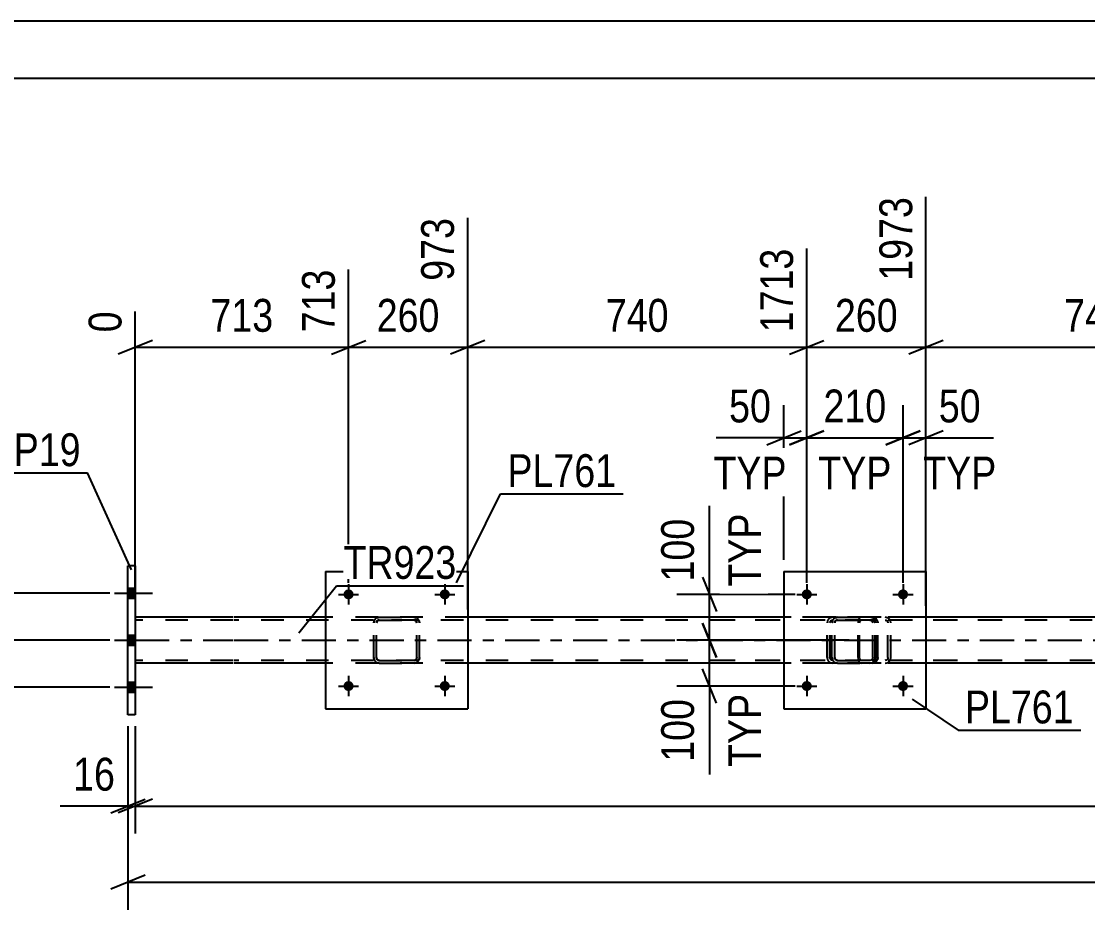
# Model space of a CAD drawing. Header units: millimetres. Extents: x 0 to 841, y 0 to 594.
# Drawn here: x 107 to 200.1, y 516.5 to 594 of the extents above; entities that cross this region are included whole.
import ezdxf

# ---------------------------------------------------------------- set-up
doc = ezdxf.new("R2010")
doc.units = ezdxf.units.MM
doc.linetypes.add('DXK_LINE_DOT2', pattern=[3.9198, 1.9599, -1.9599])
doc.linetypes.add('DXK_LINE_DOT3', pattern=[5.9187, 2.979, -0.9799, 0.9799, -0.9799])
doc.styles.add('Arial Narrow', font='ARIALN.TTF', dxfattribs={"height": 0.2})

# ---------------------------------------------------------------- blocks, each defined once
blk = doc.blocks.new('Unknown-318895709-1135')
at = {"color": 5, "linetype": 'Continuous'}
for p, q in [((841, 594), (0, 594)), ((836, 589), (5, 589))]:
    blk.add_line(p, q, dxfattribs=at)
blk = doc.blocks.new('Bolt-318895709-2882 - 2831')
at = {"linetype": 'Continuous'}
for points in [[(116.958, 543.65), (116.958, 544.53), (116.318, 544.53), (116.318, 543.65)], [(116.958, 543.65), (116.958, 544.53), (116.318, 544.53), (116.318, 543.65)], [(116.958, 543.65), (116.958, 544.53), (116.318, 544.53), (116.318, 543.65)], [(116.958, 539.55), (116.958, 540.43), (116.318, 540.43), (116.318, 539.55)], [(116.958, 539.55), (116.958, 540.43), (116.318, 540.43), (116.318, 539.55)], [(116.958, 535.45), (116.958, 536.33), (116.318, 536.33), (116.318, 535.45)], [(116.958, 535.45), (116.958, 536.33), (116.318, 536.33), (116.318, 535.45)], [(116.958, 535.45), (116.958, 536.33), (116.318, 536.33), (116.318, 535.45)]]:
    blk.add_hatch(color=1, dxfattribs=at).paths.add_polyline_path(points)
at = {"color": 1, "linetype": 'Continuous'}
for p, q in [((116.318, 544.53), (116.958, 544.53)), ((116.318, 544.53), (116.958, 544.53)), ((116.318, 544.53), (116.958, 544.53)), ((115.158, 544.09), (118.478, 544.09)), ((115.158, 544.09), (118.478, 544.09)), ((115.158, 544.09), (118.478, 544.09)), ((116.318, 543.65), (116.958, 543.65)), ((116.318, 543.65), (116.958, 543.65)), ((116.318, 543.65), (116.958, 543.65)), ((115.158, 539.99), (118.478, 539.99)), ((115.158, 539.99), (118.478, 539.99)), ((116.318, 540.43), (116.958, 540.43)), ((116.318, 540.43), (116.958, 540.43)), ((116.318, 539.55), (116.958, 539.55)), ((116.318, 539.55), (116.958, 539.55)), ((116.318, 536.33), (116.958, 536.33)), ((116.318, 536.33), (116.958, 536.33)), ((116.318, 536.33), (116.958, 536.33)), ((115.158, 535.89), (118.478, 535.89)), ((115.158, 535.89), (118.478, 535.89)), ((115.158, 535.89), (118.478, 535.89)), ((116.318, 535.45), (116.958, 535.45)), ((116.318, 535.45), (116.958, 535.45)), ((116.318, 535.45), (116.958, 535.45))]:
    blk.add_line(p, q, dxfattribs=at)
blk = doc.blocks.new('Bolt-318895709-2906 - 2831')
at = {"linetype": 'Continuous'}
for points in [[(176.012, 535.99, -1), (175.132, 535.99, -1)], [(184.412, 535.99, -1), (183.532, 535.99, -1)]]:
    blk.add_hatch(color=1, dxfattribs=at).paths.add_polyline_path(points)
at = {"color": 1, "linetype": 'Continuous'}
for p, q in [((175.572, 536.87), (175.572, 535.11)), ((183.972, 536.87), (183.972, 535.11)), ((174.692, 535.99), (176.452, 535.99)), ((183.092, 535.99), (184.852, 535.99))]:
    blk.add_line(p, q, dxfattribs=at)
blk = doc.blocks.new('Part-318895709-2881 - 2831')
at = {"color": 2, "linetype": 'Continuous'}
for p, q in [((125.478, 541.99), (116.958, 541.99)), ((133.578, 541.99), (125.578, 541.99)), ((173.572, 541.99), (145.978, 541.99)), ((213.571, 541.99), (185.972, 541.99)), ((125.478, 537.99), (116.958, 537.99)), ((133.578, 537.99), (125.578, 537.99)), ((173.572, 537.99), (145.978, 537.99)), ((213.571, 537.99), (185.972, 537.99))]:
    blk.add_line(p, q, dxfattribs=at)
at = {"color": 7, "linetype": 'DXK_LINE_DOT2'}
for p, q in [((116.958, 541.99), (116.958, 537.99)), ((125.478, 541.75), (116.958, 541.75)), ((713.971, 541.75), (125.578, 541.75)), ((145.978, 541.99), (133.578, 541.99)), ((185.972, 541.99), (173.572, 541.99)), ((125.478, 538.23), (116.958, 538.23)), ((713.971, 538.23), (125.578, 538.23)), ((145.978, 537.99), (133.578, 537.99)), ((185.972, 537.99), (173.572, 537.99))]:
    blk.add_line(p, q, dxfattribs=at)
at = {"color": 7, "linetype": 'DXK_LINE_DOT3'}
for p, q in [((116.958, 539.99), (125.478, 539.99)), ((125.578, 539.99), (713.971, 539.99))]:
    blk.add_line(p, q, dxfattribs=at)
blk = doc.blocks.new('Bolt-318895709-2903 - 2831')
at = {"linetype": 'Continuous'}
for points in [[(136.018, 543.99, -1), (135.138, 543.99, -1)], [(144.418, 543.99, -1), (143.538, 543.99, -1)]]:
    blk.add_hatch(color=1, dxfattribs=at).paths.add_polyline_path(points)
at = {"color": 1, "linetype": 'Continuous'}
for p, q in [((135.578, 544.87), (135.578, 543.11)), ((143.978, 544.87), (143.978, 543.11)), ((134.698, 543.99), (136.458, 543.99)), ((143.098, 543.99), (144.858, 543.99))]:
    blk.add_line(p, q, dxfattribs=at)
blk = doc.blocks.new('Bolt-318895709-2904 - 2831')
at = {"linetype": 'Continuous'}
for points in [[(136.018, 535.99, -1), (135.138, 535.99, -1)], [(144.418, 535.99, -1), (143.538, 535.99, -1)]]:
    blk.add_hatch(color=1, dxfattribs=at).paths.add_polyline_path(points)
at = {"color": 1, "linetype": 'Continuous'}
for p, q in [((135.578, 536.87), (135.578, 535.11)), ((143.978, 536.87), (143.978, 535.11)), ((134.698, 535.99), (136.458, 535.99)), ((143.098, 535.99), (144.858, 535.99))]:
    blk.add_line(p, q, dxfattribs=at)
blk = doc.blocks.new('Bolt-318895709-2905 - 2831')
at = {"linetype": 'Continuous'}
for points in [[(176.012, 543.99, -1), (175.132, 543.99, -1)], [(184.412, 543.99, -1), (183.532, 543.99, -1)]]:
    blk.add_hatch(color=1, dxfattribs=at).paths.add_polyline_path(points)
at = {"color": 1, "linetype": 'Continuous'}
for p, q in [((175.572, 544.87), (175.572, 543.11)), ((183.972, 544.87), (183.972, 543.11)), ((174.692, 543.99), (176.452, 543.99)), ((183.092, 543.99), (184.852, 543.99))]:
    blk.add_line(p, q, dxfattribs=at)
blk = doc.blocks.new('Part-318895709-2929 - 2831')
at = {"color": 7, "linetype": 'DXK_LINE_DOT2'}
for p, q in [((137.778, 541.51), (137.814, 541.694)), ((137.814, 541.693), (137.778, 541.509)), ((138.088, 541.68), (138.036, 541.602)), ((138.036, 541.601), (138.088, 541.679)), ((138.074, 541.953), (138.258, 541.99)), ((138.258, 541.989), (138.074, 541.952)), ((138.166, 541.732), (138.088, 541.68)), ((138.088, 541.679), (138.166, 541.731)), ((138.258, 541.75), (138.166, 541.732)), ((138.166, 541.731), (138.258, 541.749)), ((138.258, 541.989), (138.258, 541.99)), ((138.258, 541.99), (141.298, 541.99)), ((138.258, 541.989), (141.298, 541.989)), ((138.258, 541.749), (138.258, 541.75)), ((141.298, 541.75), (138.258, 541.75)), ((138.258, 541.749), (141.298, 541.749)), ((141.298, 541.989), (141.298, 541.99)), ((141.298, 541.99), (141.481, 541.953)), ((141.481, 541.952), (141.298, 541.989)), ((141.298, 541.749), (141.298, 541.75)), ((141.39, 541.732), (141.298, 541.75)), ((141.298, 541.749), (141.39, 541.731)), ((141.467, 541.68), (141.39, 541.732)), ((141.39, 541.731), (141.467, 541.679)), ((141.519, 541.602), (141.467, 541.68)), ((141.467, 541.679), (141.519, 541.601)), ((141.741, 541.694), (141.778, 541.51)), ((141.778, 541.509), (141.741, 541.693)), ((137.778, 538.469), (137.778, 541.51)), ((138.036, 541.602), (138.018, 541.51)), ((138.018, 541.509), (138.036, 541.601)), ((138.018, 538.469), (138.018, 541.51)), ((141.538, 541.51), (141.519, 541.602)), ((141.519, 541.601), (141.538, 541.509)), ((141.538, 538.469), (141.538, 541.51)), ((141.778, 538.469), (141.778, 541.51)), ((137.814, 538.286), (137.778, 538.47)), ((137.778, 538.469), (137.814, 538.285)), ((138.018, 538.47), (138.036, 538.378)), ((138.036, 538.377), (138.018, 538.469)), ((138.036, 538.378), (138.088, 538.3)), ((138.088, 538.299), (138.036, 538.377)), ((138.258, 537.99), (138.074, 538.026)), ((138.074, 538.025), (138.258, 537.989)), ((138.088, 538.3), (138.166, 538.248)), ((138.166, 538.247), (138.088, 538.299)), ((138.166, 538.248), (138.258, 538.23)), ((138.258, 538.229), (138.166, 538.247)), ((138.258, 538.229), (138.258, 538.23)), ((138.258, 538.23), (141.298, 538.23)), ((138.258, 538.229), (141.298, 538.229)), ((138.258, 537.989), (138.258, 537.99)), ((138.258, 537.99), (141.298, 537.99)), ((138.258, 537.989), (141.298, 537.989)), ((141.298, 538.23), (141.39, 538.248)), ((141.39, 538.247), (141.298, 538.229)), ((141.298, 538.229), (141.298, 538.23)), ((141.481, 538.026), (141.298, 537.99)), ((141.298, 537.989), (141.481, 538.025)), ((141.298, 537.989), (141.298, 537.99)), ((141.39, 538.248), (141.467, 538.3)), ((141.467, 538.299), (141.39, 538.247)), ((141.467, 538.3), (141.519, 538.378)), ((141.519, 538.377), (141.467, 538.299)), ((141.519, 538.378), (141.538, 538.47)), ((141.538, 538.469), (141.519, 538.377)), ((141.778, 538.47), (141.741, 538.286)), ((141.741, 538.285), (141.778, 538.469))]:
    blk.add_line(p, q, dxfattribs=at)
for centre, start, end in [((138.258, 541.51), 112.5, 157.5), ((138.258, 541.509), 112.5, 157.5), ((141.298, 541.51), 22.5, 67.5), ((141.298, 541.509), 22.5, 67.5), ((138.258, 538.47), 202.5, 247.5), ((138.258, 538.469), 202.5, 247.5), ((141.298, 538.47), 292.5, 337.5), ((141.298, 538.469), 292.5, 337.5)]:
    blk.add_arc(centre, 0.48, start, end, dxfattribs=at)
blk = doc.blocks.new('Part-318895709-2934 - 2831')
at = {"color": 2, "linetype": 'Continuous'}
for p, q in [((133.578, 545.989), (133.578, 533.989)), ((133.578, 545.989), (145.978, 545.989)), ((145.978, 545.989), (145.978, 533.989)), ((133.578, 533.989), (145.978, 533.989))]:
    blk.add_line(p, q, dxfattribs=at)
blk = doc.blocks.new('Part-318895709-2939 - 2831')
at = {"color": 2, "linetype": 'Continuous'}
for p, q in [((173.572, 545.989), (173.572, 533.989)), ((173.572, 545.989), (185.972, 545.989)), ((185.972, 545.989), (185.972, 533.989)), ((173.572, 533.989), (185.972, 533.989))]:
    blk.add_line(p, q, dxfattribs=at)
blk = doc.blocks.new('Part-318895709-2940 - 2831')
at = {"color": 7, "linetype": 'DXK_LINE_DOT2'}
for p, q in [((177.772, 541.51), (177.809, 541.693)), ((177.809, 541.693), (177.772, 541.509)), ((178.083, 541.68), (178.031, 541.602)), ((178.031, 541.601), (178.083, 541.679)), ((178.069, 541.953), (178.252, 541.99)), ((178.252, 541.989), (178.069, 541.952)), ((178.16, 541.732), (178.083, 541.68)), ((178.083, 541.679), (178.16, 541.731)), ((178.252, 541.75), (178.16, 541.732)), ((178.16, 541.731), (178.252, 541.749)), ((178.252, 541.989), (178.252, 541.99)), ((178.252, 541.99), (181.292, 541.99)), ((178.252, 541.989), (181.292, 541.989)), ((178.252, 541.749), (178.252, 541.75)), ((181.292, 541.75), (178.252, 541.75)), ((178.252, 541.749), (181.292, 541.749)), ((181.292, 541.989), (181.292, 541.99)), ((181.292, 541.99), (181.476, 541.953)), ((181.476, 541.952), (181.292, 541.989)), ((181.292, 541.749), (181.292, 541.75)), ((181.384, 541.732), (181.292, 541.75)), ((181.292, 541.749), (181.384, 541.731)), ((181.462, 541.68), (181.384, 541.732)), ((181.384, 541.731), (181.462, 541.679)), ((181.514, 541.602), (181.462, 541.68)), ((181.462, 541.679), (181.514, 541.601)), ((181.736, 541.693), (181.772, 541.51)), ((181.772, 541.509), (181.736, 541.693)), ((177.772, 538.469), (177.772, 541.51)), ((178.031, 541.602), (178.012, 541.51)), ((178.012, 541.509), (178.031, 541.601)), ((178.012, 538.469), (178.012, 541.51)), ((181.532, 541.51), (181.514, 541.602)), ((181.514, 541.601), (181.532, 541.509)), ((181.532, 538.469), (181.532, 541.51)), ((181.772, 538.469), (181.772, 541.51)), ((177.809, 538.286), (177.772, 538.47)), ((177.772, 538.469), (177.809, 538.285)), ((178.012, 538.47), (178.031, 538.378)), ((178.031, 538.377), (178.012, 538.469)), ((178.031, 538.378), (178.083, 538.3)), ((178.083, 538.299), (178.031, 538.377)), ((178.252, 537.99), (178.069, 538.026)), ((178.069, 538.025), (178.252, 537.989)), ((178.083, 538.3), (178.16, 538.248)), ((178.16, 538.247), (178.083, 538.299)), ((178.16, 538.248), (178.252, 538.23)), ((178.252, 538.229), (178.16, 538.247)), ((178.252, 538.229), (178.252, 538.23)), ((178.252, 538.23), (181.292, 538.23)), ((178.252, 538.229), (181.292, 538.229)), ((178.252, 537.989), (178.252, 537.99)), ((178.252, 537.99), (181.292, 537.99)), ((178.252, 537.989), (181.292, 537.989)), ((181.292, 538.23), (181.384, 538.248)), ((181.384, 538.247), (181.292, 538.229)), ((181.292, 538.229), (181.292, 538.23)), ((181.476, 538.026), (181.292, 537.99)), ((181.292, 537.989), (181.476, 538.025)), ((181.292, 537.989), (181.292, 537.99)), ((181.384, 538.248), (181.462, 538.3)), ((181.462, 538.299), (181.384, 538.247)), ((181.462, 538.3), (181.514, 538.378)), ((181.514, 538.377), (181.462, 538.299)), ((181.514, 538.378), (181.532, 538.47)), ((181.532, 538.469), (181.514, 538.377)), ((181.772, 538.47), (181.736, 538.286)), ((181.736, 538.285), (181.772, 538.469))]:
    blk.add_line(p, q, dxfattribs=at)
at = {"color": 7, "linetype": 'DXK_LINE_DOT3'}
blk.add_line((179.772, 539.988), (179.772, 539.99), dxfattribs=at)
at = {"color": 7, "linetype": 'DXK_LINE_DOT2'}
for centre, start, end in [((178.252, 541.51), 112.5, 157.5), ((178.252, 541.509), 112.5, 157.5), ((181.292, 541.51), 22.5, 67.5), ((181.292, 541.509), 22.5, 67.5), ((178.252, 538.47), 202.5, 247.5), ((178.252, 538.469), 202.5, 247.5), ((181.292, 538.47), 292.5, 337.5), ((181.292, 538.469), 292.5, 337.5)]:
    blk.add_arc(centre, 0.48, start, end, dxfattribs=at)
blk = doc.blocks.new('Part-318895709-3025 - 2831')
at = {"color": 7, "linetype": 'DXK_LINE_DOT2'}
for p, q in [((180.067, 541.694), (180.047, 541.51)), ((180.126, 541.849), (180.067, 541.694)), ((180.214, 541.953), (180.126, 541.849)), ((180.193, 541.602), (180.222, 541.68)), ((180.318, 541.99), (180.214, 541.953)), ((180.222, 541.68), (180.266, 541.732)), ((180.266, 541.732), (180.318, 541.75)), ((192.474, 541.99), (180.318, 541.99)), ((192.474, 541.75), (180.318, 541.75)), ((181.594, 541.99), (181.594, 541.75)), ((182.601, 541.953), (182.409, 541.99)), ((182.409, 541.75), (182.505, 541.732)), ((182.505, 541.732), (182.587, 541.68)), ((182.587, 541.68), (182.641, 541.602)), ((182.876, 541.68), (182.874, 541.694)), ((182.912, 541.51), (182.876, 541.68)), ((180.047, 538.47), (180.047, 541.51)), ((180.182, 541.51), (180.193, 541.602)), ((180.182, 538.47), (180.182, 541.51)), ((182.641, 541.602), (182.66, 541.51)), ((182.66, 538.47), (182.66, 541.51)), ((182.912, 538.47), (182.912, 541.51)), ((180.047, 538.47), (180.067, 538.286)), ((180.067, 538.286), (180.126, 538.13)), ((180.126, 538.13), (180.214, 538.026)), ((180.193, 538.378), (180.182, 538.47)), ((180.222, 538.3), (180.193, 538.378)), ((180.214, 538.026), (180.318, 537.99)), ((180.266, 538.248), (180.222, 538.3)), ((180.318, 538.23), (180.266, 538.248)), ((192.474, 538.23), (180.318, 538.23)), ((192.474, 537.99), (180.318, 537.99)), ((181.594, 537.99), (181.594, 538.23)), ((182.505, 538.248), (182.409, 538.23)), ((182.409, 537.99), (182.601, 538.026)), ((182.587, 538.3), (182.505, 538.248)), ((182.641, 538.378), (182.587, 538.3)), ((182.66, 538.47), (182.641, 538.378)), ((182.874, 538.286), (182.912, 538.47))]:
    blk.add_line(p, q, dxfattribs=at)
for centre, start, end in [((182.424, 541.495), 23.84941, 68.8059), ((182.424, 538.485), 291.1941, 336.15059)]:
    blk.add_arc(centre, 0.492, start, end, dxfattribs=at)
blk = doc.blocks.new('Part-318895709-3031 - 2831')
at = {"color": 2, "linetype": 'Continuous'}
for p, q in [((116.958, 546.49), (116.318, 546.49)), ((116.318, 533.49), (116.318, 546.49)), ((116.958, 546.49), (116.958, 533.49)), ((116.958, 533.49), (116.318, 533.49))]:
    blk.add_line(p, q, dxfattribs=at)
blk = doc.blocks.new('Part-318895709-3032 - 2831')
at = {"color": 7, "linetype": 'DXK_LINE_DOT2'}
for p, q in [((181.083, 541.99), (166.095, 541.99)), ((181.083, 541.75), (166.095, 541.75)), ((177.373, 541.68), (177.337, 541.51)), ((177.376, 541.694), (177.373, 541.68)), ((177.612, 541.602), (177.667, 541.68)), ((177.848, 541.99), (177.652, 541.953)), ((177.667, 541.68), (177.75, 541.732)), ((177.75, 541.732), (177.848, 541.75)), ((181.278, 541.953), (181.083, 541.99)), ((181.083, 541.75), (181.181, 541.732)), ((181.181, 541.732), (181.264, 541.68)), ((181.264, 541.68), (181.319, 541.602)), ((181.558, 541.68), (181.555, 541.694)), ((181.594, 541.51), (181.558, 541.68)), ((177.337, 538.47), (177.337, 541.51)), ((177.593, 541.51), (177.612, 541.602)), ((177.593, 538.47), (177.593, 541.51)), ((181.319, 541.602), (181.338, 541.51)), ((181.338, 538.47), (181.338, 541.51)), ((181.594, 538.47), (181.594, 541.51)), ((181.083, 538.23), (166.095, 538.23)), ((181.083, 537.99), (166.095, 537.99)), ((177.337, 538.47), (177.376, 538.286)), ((177.612, 538.378), (177.593, 538.47)), ((177.667, 538.3), (177.612, 538.378)), ((177.652, 538.026), (177.848, 537.99)), ((177.75, 538.248), (177.667, 538.3)), ((177.848, 538.23), (177.75, 538.248)), ((181.181, 538.248), (181.083, 538.23)), ((181.083, 537.99), (181.278, 538.026)), ((181.264, 538.3), (181.181, 538.248)), ((181.319, 538.378), (181.264, 538.3)), ((181.338, 538.47), (181.319, 538.378)), ((181.555, 538.286), (181.594, 538.47))]:
    blk.add_line(p, q, dxfattribs=at)
for centre, start, end in [((177.828, 541.489), 110.75831, 155.68004), ((181.103, 541.489), 24.31996, 69.24168), ((177.828, 538.491), 204.31996, 249.24168), ((181.103, 538.491), 290.75831, 335.68004)]:
    blk.add_arc(centre, 0.496, start, end, dxfattribs=at)
blk = doc.blocks.new('StraightDimension-318895709-3608 - 2831')
at = {"color": 7, "linetype": 'Continuous'}
for p, q in [((116.318, 532.49), (116.318, 516.472)), ((117.818, 519.472), (114.818, 518.272)), ((116.318, 518.872), (748.464, 518.872))]:
    blk.add_line(p, q, dxfattribs=at)
blk = doc.blocks.new('StraightDimension-318895709-3619 - 2831')
at = {"color": 7, "linetype": 'Continuous'}
for p, q in [((167.079, 543.99), (167.079, 551.724)), ((167.079, 543.99), (167.079, 551.724)), ((166.479, 545.49), (167.679, 542.49)), ((174.572, 543.99), (164.229, 543.99)), ((167.079, 539.99), (167.079, 543.99)), ((167.679, 538.49), (166.479, 541.49)), ((179.277, 539.99), (164.229, 539.99))]:
    blk.add_line(p, q, dxfattribs=at)
at = {"color": 0}
blk.add_wipeout([(166.329, 551.199), (162.129, 551.199), (162.129, 544.515), (166.329, 544.515)], dxfattribs=at)
at = {"color": 0, "linetype": 'Continuous'}
blk.add_wipeout([(172.179, 551.652), (167.979, 551.652), (167.979, 544.062), (172.179, 544.062)], dxfattribs=at)
at = {"color": 3, "style": 'Arial Narrow'}
blk.add_text('100', height=2.8633, rotation=90.00021, dxfattribs=at).set_placement((165.729, 545.115))
at = {"color": 3, "linetype": 'Continuous', "style": 'Arial Narrow'}
blk.add_text('TYP', height=2.8633, rotation=90.00021, dxfattribs=at).set_placement((171.579, 544.662))
blk = doc.blocks.new('StraightDimension-318895709-3642 - 2831')
at = {"color": 7, "linetype": 'Continuous'}
for p, q in [((166.479, 541.49), (167.679, 538.49)), ((179.277, 539.99), (164.229, 539.99)), ((167.079, 535.99), (167.079, 539.99)), ((167.679, 534.49), (166.479, 537.49)), ((174.572, 535.99), (164.229, 535.99)), ((167.079, 535.99), (167.079, 528.255)), ((167.079, 535.99), (167.079, 528.255))]:
    blk.add_line(p, q, dxfattribs=at)
at = {"color": 0}
blk.add_wipeout([(166.329, 535.465), (162.129, 535.465), (162.129, 528.78), (166.329, 528.78)], dxfattribs=at)
at = {"color": 0, "linetype": 'Continuous'}
blk.add_wipeout([(172.179, 535.917), (167.979, 535.917), (167.979, 528.328), (172.179, 528.328)], dxfattribs=at)
at = {"color": 3, "style": 'Arial Narrow'}
blk.add_text('100', height=2.8633, rotation=90.00021, dxfattribs=at).set_placement((165.729, 529.38))
at = {"color": 3, "linetype": 'Continuous', "style": 'Arial Narrow'}
blk.add_text('TYP', height=2.8633, rotation=90.00021, dxfattribs=at).set_placement((171.579, 528.928))
blk = doc.blocks.new('StraightDimension-318895709-3666 - 2831')
at = {"color": 7, "linetype": 'Continuous'}
for p, q in [((173.572, 546.989), (173.572, 560.499)), ((175.572, 544.99), (175.572, 560.499)), ((173.572, 557.649), (167.666, 557.649)), ((173.572, 557.649), (167.666, 557.649)), ((172.072, 557.049), (175.072, 558.249)), ((173.572, 557.649), (175.572, 557.649)), ((177.072, 558.249), (174.072, 557.049))]:
    blk.add_line(p, q, dxfattribs=at)
at = {"color": 0}
blk.add_wipeout([(173.047, 558.399), (173.047, 562.599), (168.191, 562.599), (168.191, 558.399)], dxfattribs=at)
at = {"color": 0, "linetype": 'Continuous'}
blk.add_wipeout([(174.414, 552.549), (174.414, 556.749), (166.824, 556.749), (166.824, 552.549)], dxfattribs=at)
at = {"color": 3, "style": 'Arial Narrow'}
blk.add_text('50', height=2.8633, dxfattribs=at).set_placement((168.791, 558.999))
at = {"color": 3, "linetype": 'Continuous', "style": 'Arial Narrow'}
blk.add_text('TYP', height=2.8633, dxfattribs=at).set_placement((167.424, 553.149))
blk = doc.blocks.new('StraightDimension-318895709-3679 - 2831')
at = {"color": 7, "linetype": 'Continuous'}
for p, q in [((175.572, 544.99), (175.572, 560.499)), ((183.972, 544.99), (183.972, 560.499)), ((174.072, 557.049), (177.072, 558.249)), ((175.572, 557.649), (183.972, 557.649)), ((185.472, 558.249), (182.472, 557.049))]:
    blk.add_line(p, q, dxfattribs=at)
at = {"color": 0}
blk.add_wipeout([(183.114, 558.399), (183.114, 562.599), (176.43, 562.599), (176.43, 558.399)], dxfattribs=at)
at = {"color": 0, "linetype": 'Continuous'}
blk.add_wipeout([(183.567, 552.549), (183.567, 556.749), (175.977, 556.749), (175.977, 552.549)], dxfattribs=at)
at = {"color": 3, "style": 'Arial Narrow'}
blk.add_text('210', height=2.8633, dxfattribs=at).set_placement((177.03, 558.999))
at = {"color": 3, "linetype": 'Continuous', "style": 'Arial Narrow'}
blk.add_text('TYP', height=2.8633, dxfattribs=at).set_placement((176.577, 553.149))
blk = doc.blocks.new('StraightDimension-318895709-3695 - 2831')
at = {"color": 7, "linetype": 'Continuous'}
for p, q in [((183.972, 544.99), (183.972, 560.499)), ((185.972, 546.989), (185.972, 560.499)), ((182.472, 557.049), (185.472, 558.249)), ((183.972, 557.649), (185.972, 557.649)), ((187.472, 558.249), (184.472, 557.049)), ((185.972, 557.649), (191.879, 557.649)), ((185.972, 557.649), (191.879, 557.649))]:
    blk.add_line(p, q, dxfattribs=at)
at = {"color": 0}
blk.add_wipeout([(191.354, 558.399), (191.354, 562.599), (186.497, 562.599), (186.497, 558.399)], dxfattribs=at)
at = {"color": 0, "linetype": 'Continuous'}
blk.add_wipeout([(192.72, 552.549), (192.72, 556.749), (185.131, 556.749), (185.131, 552.549)], dxfattribs=at)
at = {"color": 3, "style": 'Arial Narrow'}
blk.add_text('50', height=2.8633, dxfattribs=at).set_placement((187.097, 558.999))
at = {"color": 3, "linetype": 'Continuous', "style": 'Arial Narrow'}
blk.add_text('TYP', height=2.8633, dxfattribs=at).set_placement((185.731, 553.149))
blk = doc.blocks.new('StraightDimension-318895709-3709 - 2831')
at = {"color": 7, "linetype": 'Continuous'}
for p, q in [((104.704, 541.49), (105.904, 538.49)), ((114.73, 539.99), (102.454, 539.99)), ((105.304, 535.89), (105.304, 539.99)), ((105.904, 534.39), (104.704, 537.39)), ((114.73, 535.89), (102.454, 535.89)), ((105.304, 535.89), (105.304, 528.155)), ((105.304, 535.89), (105.304, 528.155))]:
    blk.add_line(p, q, dxfattribs=at)
at = {"color": 0}
blk.add_wipeout([(104.554, 535.365), (100.354, 535.365), (100.354, 528.68), (104.554, 528.68)], dxfattribs=at)
at = {"color": 3, "style": 'Arial Narrow'}
blk.add_text('103', height=2.8633, rotation=90.00021, dxfattribs=at).set_placement((103.954, 529.28))
blk = doc.blocks.new('StraightDimension-318895709-3722 - 2831')
at = {"color": 7, "linetype": 'Continuous'}
for p, q in [((105.304, 544.09), (105.304, 551.824)), ((105.304, 544.09), (105.304, 551.824)), ((104.704, 545.59), (105.904, 542.59)), ((114.73, 544.09), (102.454, 544.09)), ((105.304, 539.99), (105.304, 544.09)), ((105.904, 538.49), (104.704, 541.49)), ((114.73, 539.99), (102.454, 539.99))]:
    blk.add_line(p, q, dxfattribs=at)
at = {"color": 0}
blk.add_wipeout([(104.554, 551.299), (100.354, 551.299), (100.354, 544.615), (104.554, 544.615)], dxfattribs=at)
at = {"color": 3, "style": 'Arial Narrow'}
blk.add_text('103', height=2.8633, rotation=90.00021, dxfattribs=at).set_placement((103.954, 545.215))
blk = doc.blocks.new('StraightDimension-318895709-3767 - 2831')
at = {"color": 7, "linetype": 'Continuous'}
for p, q in [((116.958, 532.49), (116.958, 523.115)), ((118.458, 526.115), (115.458, 524.915)), ((116.958, 525.515), (747.824, 525.515))]:
    blk.add_line(p, q, dxfattribs=at)
blk = doc.blocks.new('StraightDimension-318895709-3777 - 2831')
at = {"color": 7, "linetype": 'Continuous'}
for p, q in [((116.318, 532.49), (116.318, 523.115)), ((116.958, 532.49), (116.958, 523.115)), ((114.818, 524.915), (117.818, 526.115)), ((118.458, 526.115), (115.458, 524.915)), ((116.318, 525.515), (110.412, 525.515)), ((116.318, 525.515), (110.412, 525.515)), ((116.318, 525.515), (116.958, 525.515))]:
    blk.add_line(p, q, dxfattribs=at)
at = {"color": 0}
blk.add_wipeout([(115.793, 526.265), (115.793, 530.465), (110.937, 530.465), (110.937, 526.265)], dxfattribs=at)
at = {"color": 3, "style": 'Arial Narrow'}
blk.add_text('16', height=2.8633, dxfattribs=at).set_placement((111.537, 526.865))
blk = doc.blocks.new('StraightDimension-318895709-20426 - 2831')
at = {"color": 7, "linetype": 'Continuous'}
for p, q in [((185.972, 542.99), (185.972, 578.672)), ((215.571, 544.99), (215.571, 574.172)), ((187.472, 566.159), (184.472, 564.959)), ((214.071, 564.959), (217.071, 566.159)), ((185.972, 565.559), (215.571, 565.559))]:
    blk.add_line(p, q, dxfattribs=at)
at = {"color": 0}
blk.add_wipeout([(204.114, 566.309), (204.114, 570.509), (197.429, 570.509), (197.429, 566.309)], dxfattribs=at)
at = {"color": 3, "style": 'Arial Narrow'}
blk.add_text('740', height=2.8633, dxfattribs=at).set_placement((198.029, 566.909))
at = {"color": 0, "linetype": 'Continuous'}
blk.add_wipeout([(214.971, 574.772), (210.771, 574.772), (210.771, 566.259), (214.971, 566.259)], dxfattribs=at)
at = {"color": 3, "linetype": 'Continuous', "style": 'Arial Narrow'}
blk.add_text('2713', height=2.8633, rotation=90.00021, dxfattribs=at).set_placement((214.371, 566.859))
blk = doc.blocks.new('StraightDimension-318895709-20427 - 2831')
at = {"color": 7, "linetype": 'Continuous'}
for p, q in [((185.972, 542.99), (185.972, 578.672)), ((175.572, 544.99), (175.572, 574.172)), ((174.072, 564.959), (177.072, 566.159)), ((187.472, 566.159), (184.472, 564.959)), ((175.572, 565.559), (185.972, 565.559))]:
    blk.add_line(p, q, dxfattribs=at)
at = {"color": 0}
blk.add_wipeout([(184.114, 566.309), (184.114, 570.509), (177.43, 570.509), (177.43, 566.309)], dxfattribs=at)
at = {"color": 3, "style": 'Arial Narrow'}
blk.add_text('260', height=2.8633, dxfattribs=at).set_placement((178.03, 566.909))
at = {"color": 0, "linetype": 'Continuous'}
blk.add_wipeout([(185.372, 579.272), (181.172, 579.272), (181.172, 570.759), (185.372, 570.759)], dxfattribs=at)
at = {"color": 3, "linetype": 'Continuous', "style": 'Arial Narrow'}
blk.add_text('1973', height=2.8633, rotation=90.00021, dxfattribs=at).set_placement((184.772, 571.359))
blk = doc.blocks.new('StraightDimension-318895709-20428 - 2831')
at = {"color": 7, "linetype": 'Continuous'}
for p, q in [((145.978, 542.67), (145.978, 576.844)), ((175.572, 544.99), (175.572, 574.172)), ((147.478, 566.159), (144.478, 564.959)), ((174.072, 564.959), (177.072, 566.159)), ((145.978, 565.559), (175.572, 565.559))]:
    blk.add_line(p, q, dxfattribs=at)
at = {"color": 0}
blk.add_wipeout([(164.117, 566.309), (164.117, 570.509), (157.433, 570.509), (157.433, 566.309)], dxfattribs=at)
at = {"color": 3, "style": 'Arial Narrow'}
blk.add_text('740', height=2.8633, dxfattribs=at).set_placement((158.033, 566.909))
at = {"color": 0, "linetype": 'Continuous'}
blk.add_wipeout([(174.972, 574.772), (170.772, 574.772), (170.772, 566.259), (174.972, 566.259)], dxfattribs=at)
at = {"color": 3, "linetype": 'Continuous', "style": 'Arial Narrow'}
blk.add_text('1713', height=2.8633, rotation=90.00021, dxfattribs=at).set_placement((174.372, 566.859))
blk = doc.blocks.new('StraightDimension-318895709-20429 - 2831')
at = {"color": 7, "linetype": 'Continuous'}
for p, q in [((145.978, 542.67), (145.978, 576.844)), ((135.578, 544.99), (135.578, 572.344)), ((134.078, 564.959), (137.078, 566.159)), ((147.478, 566.159), (144.478, 564.959)), ((135.578, 565.559), (145.978, 565.559))]:
    blk.add_line(p, q, dxfattribs=at)
at = {"color": 0}
blk.add_wipeout([(144.12, 566.309), (144.12, 570.509), (137.436, 570.509), (137.436, 566.309)], dxfattribs=at)
at = {"color": 3, "style": 'Arial Narrow'}
blk.add_text('260', height=2.8633, dxfattribs=at).set_placement((138.036, 566.909))
at = {"color": 0, "linetype": 'Continuous'}
blk.add_wipeout([(145.378, 577.444), (141.178, 577.444), (141.178, 570.759), (145.378, 570.759)], dxfattribs=at)
at = {"color": 3, "linetype": 'Continuous', "style": 'Arial Narrow'}
blk.add_text('973', height=2.8633, rotation=90.00021, dxfattribs=at).set_placement((144.778, 571.359))
blk = doc.blocks.new('StraightDimension-318895709-20430 - 2831')
at = {"color": 7, "linetype": 'Continuous'}
for p, q in [((135.578, 544.99), (135.578, 572.344)), ((116.958, 543.6), (116.958, 568.688)), ((118.458, 566.159), (115.458, 564.959)), ((134.078, 564.959), (137.078, 566.159)), ((116.958, 565.559), (135.578, 565.559))]:
    blk.add_line(p, q, dxfattribs=at)
at = {"color": 0}
blk.add_wipeout([(129.61, 566.309), (129.61, 570.509), (122.926, 570.509), (122.926, 566.309)], dxfattribs=at)
at = {"color": 3, "style": 'Arial Narrow'}
blk.add_text('713', height=2.8633, dxfattribs=at).set_placement((123.526, 566.909))
at = {"color": 0, "linetype": 'Continuous'}
for points in [[(134.978, 572.944), (130.778, 572.944), (130.778, 566.259), (134.978, 566.259)], [(116.358, 569.288), (112.158, 569.288), (112.158, 566.259), (116.358, 566.259)]]:
    blk.add_wipeout(points, dxfattribs=at)
at = {"color": 3, "linetype": 'Continuous', "style": 'Arial Narrow'}
for s, height, p in [('713', 2.8633, (134.378, 566.859)), ('0', 2.863, (115.758, 566.859))]:
    blk.add_text(s, height=height, rotation=90.00021, dxfattribs=at).set_placement(p)
blk = doc.blocks.new('Mark-318895709-2877 - 2831')
at = {"color": 30, "linetype": 'Continuous'}
for p, q in [((131.232, 540.632), (134.536, 544.745)), ((134.536, 544.745), (145.6, 544.745))]:
    blk.add_line(p, q, dxfattribs=at)
at = {"color": 0}
blk.add_wipeout([(145, 545.345), (145, 548.345), (135.136, 548.345), (135.136, 545.345)], dxfattribs=at)
blk.add_wipeout([(145, 545.345), (145, 548.345), (135.136, 548.345), (135.136, 545.345)], dxfattribs=at)
at = {"color": 3, "style": 'Arial Narrow'}
blk.add_text('TR923', height=2.8633, dxfattribs=at).set_placement((135.136, 545.345))
blk = doc.blocks.new('Mark-318895709-2930 - 2831')
at = {"color": 30, "linetype": 'Continuous'}
for p, q in [((144.989, 544.987), (148.846, 552.755)), ((148.846, 552.755), (159.55, 552.755))]:
    blk.add_line(p, q, dxfattribs=at)
at = {"color": 0}
blk.add_wipeout([(158.95, 553.355), (158.95, 556.355), (149.446, 556.355), (149.446, 553.355)], dxfattribs=at)
blk.add_wipeout([(158.95, 553.355), (158.95, 556.355), (149.446, 556.355), (149.446, 553.355)], dxfattribs=at)
at = {"color": 3, "style": 'Arial Narrow'}
blk.add_text('PL761', height=2.8633, dxfattribs=at).set_placement((149.446, 553.355))
blk = doc.blocks.new('Mark-318895709-2935 - 2831')
at = {"color": 30, "linetype": 'Continuous'}
for p, q in [((184.774, 534.84), (188.775, 532.13)), ((188.775, 532.13), (199.479, 532.13))]:
    blk.add_line(p, q, dxfattribs=at)
at = {"color": 0}
blk.add_wipeout([(198.879, 532.73), (198.879, 535.73), (189.375, 535.73), (189.375, 532.73)], dxfattribs=at)
blk.add_wipeout([(198.879, 532.73), (198.879, 535.73), (189.375, 535.73), (189.375, 532.73)], dxfattribs=at)
at = {"color": 3, "style": 'Arial Narrow'}
blk.add_text('PL761', height=2.8633, dxfattribs=at).set_placement((189.375, 532.73))
blk = doc.blocks.new('Mark-318895709-3027 - 2831')
at = {"color": 30, "linetype": 'Continuous'}
for p in [(103.568, 554.583), (116.638, 546.129)]:
    blk.add_line(p, (112.807, 554.583), dxfattribs=at)
at = {"color": 0}
blk.add_wipeout([(112.207, 555.183), (112.207, 558.183), (104.168, 558.183), (104.168, 555.183)], dxfattribs=at)
blk.add_wipeout([(112.207, 555.183), (112.207, 558.183), (104.168, 558.183), (104.168, 555.183)], dxfattribs=at)
at = {"color": 3, "style": 'Arial Narrow'}
blk.add_text('SP19', height=2.8633, dxfattribs=at).set_placement((104.168, 555.183))

msp = doc.modelspace()

# ---------------------------------------------------------------- block references
for name in ['Unknown-318895709-1135', 'Part-318895709-3031 - 2831', 'Part-318895709-2934 - 2831', 'Part-318895709-2939 - 2831', 'Bolt-318895709-2882 - 2831', 'Bolt-318895709-2903 - 2831', 'Bolt-318895709-2905 - 2831', 'Part-318895709-2881 - 2831', 'Part-318895709-2929 - 2831', 'Part-318895709-3032 - 2831', 'Part-318895709-2940 - 2831', 'Part-318895709-3025 - 2831', 'Bolt-318895709-2904 - 2831', 'Bolt-318895709-2906 - 2831']:
    msp.add_blockref(name, (0, 0))

# ---------------------------------------------------------------- next in the draw order: block references
for name in ['StraightDimension-318895709-3619 - 2831', 'StraightDimension-318895709-3608 - 2831']:
    msp.add_blockref(name, (0, 0))

# ---------------------------------------------------------------- next in the draw order: block references
for name in ['StraightDimension-318895709-3666 - 2831', 'StraightDimension-318895709-3709 - 2831', 'StraightDimension-318895709-3642 - 2831']:
    msp.add_blockref(name, (0, 0))

# ---------------------------------------------------------------- next in the draw order: block references
for name in ['StraightDimension-318895709-3679 - 2831', 'StraightDimension-318895709-3722 - 2831', 'StraightDimension-318895709-3767 - 2831']:
    msp.add_blockref(name, (0, 0))

# ---------------------------------------------------------------- next in the draw order: block references
for name in ['StraightDimension-318895709-3695 - 2831', 'Mark-318895709-2935 - 2831', 'StraightDimension-318895709-3777 - 2831']:
    msp.add_blockref(name, (0, 0))

# ---------------------------------------------------------------- next in the draw order: block references
msp.add_blockref('StraightDimension-318895709-20426 - 2831', (0, 0))

# ---------------------------------------------------------------- next in the draw order: block references
msp.add_blockref('StraightDimension-318895709-20427 - 2831', (0, 0))

# ---------------------------------------------------------------- next in the draw order: block references
msp.add_blockref('StraightDimension-318895709-20428 - 2831', (0, 0))

# ---------------------------------------------------------------- next in the draw order: block references
msp.add_blockref('StraightDimension-318895709-20429 - 2831', (0, 0))

# ---------------------------------------------------------------- next in the draw order: block references
msp.add_blockref('StraightDimension-318895709-20430 - 2831', (0, 0))

# ---------------------------------------------------------------- next in the draw order: block references
for name in ['Mark-318895709-3027 - 2831', 'Mark-318895709-2877 - 2831']:
    msp.add_blockref(name, (0, 0))

# ---------------------------------------------------------------- next in the draw order: block references
msp.add_blockref('Mark-318895709-2930 - 2831', (0, 0))

doc.saveas('drawing.dxf')
